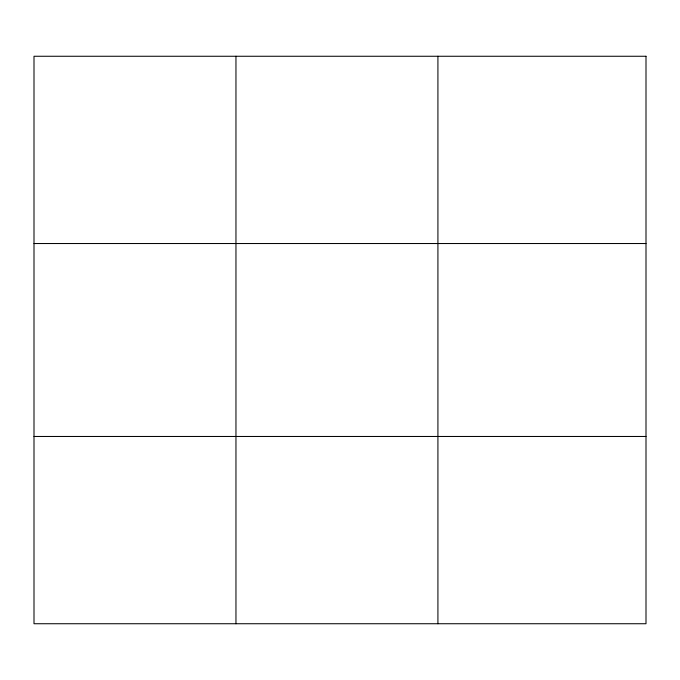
<?xml version="1.0" encoding="UTF-8"?>
<svg xmlns="http://www.w3.org/2000/svg" width="680" height="680" viewBox="0 0 680 680"><rect width="100%" height="100%" fill="white"/><g stroke="black" fill="none" stroke-linecap="round" stroke-linejoin="round"><path stroke-width="1.02" d="M235.96 623.738L235.96 56.261M437.92 623.738L437.92 56.261M34 243.533L646 243.533M34 436.466L646 436.466M646 56.261L646 623.738L34 623.738L34 56.261L646 56.261"/></g></svg>
